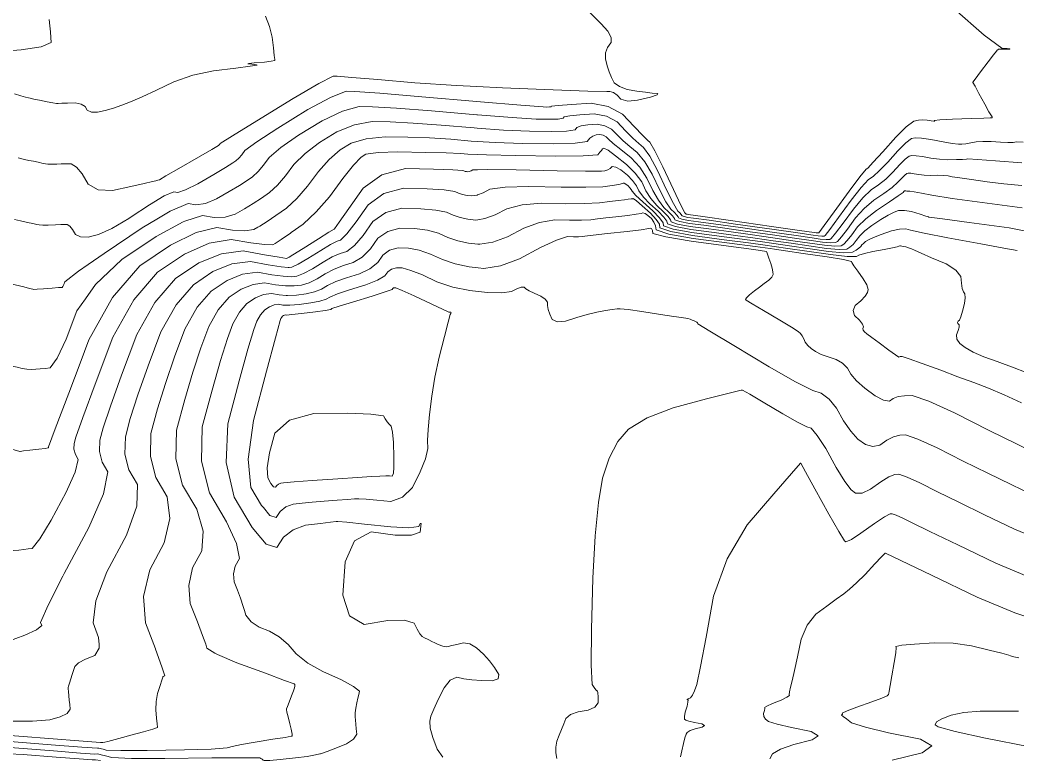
# Model space of a CAD drawing. Header units: inches. Extents: x 1337389 to 1347141, y 407035 to 414577.
# Drawn here: x 1344108 to 1344613, y 409976 to 410349 of the extents above; entities that cross this region are included whole.
import ezdxf

# ---------------------------------------------------------------- set-up
doc = ezdxf.new("R2010")
doc.units = ezdxf.units.IN
doc.header["$MEASUREMENT"] = 0
doc.layers.add('Topo', color=7, linetype='Continuous', lineweight=15, true_color=0x459900)

msp = doc.modelspace()

# ---------------------------------------------------------------- linework, layer by layer
at = {"layer": 'Topo'}
msp.add_line((1344407.6439, 410337.476, 790), (1344406.7429, 410336.2968, 790), dxfattribs=at)
for points, elevation in [([(1344386.728, 410362.254), (1344390.5548, 410358.7271), (1344397.5251, 410352.1461), (1344402.7021, 410347.0591), (1344406.0869, 410343.4652), (1344407.74, 410340.278), (1344407.6659, 410337.6841)], 790), ([(1344592.1081, 410319.1519), (1344594.8429, 410322.833), (1344598.709, 410327.897), (1344601.4121, 410331.407), (1344602.9539, 410333.363), (1344603.3321, 410333.7671), (1344603.5961, 410334.0462), (1344603.7429, 410334.2009), (1344603.7759, 410334.232), (1344604.1191, 410334.25), (1344604.7722, 410334.2539), (1344605.7369, 410334.244), (1344606.871, 410334.25), (1344608.1751, 410334.2709), (1344609.6479, 410334.3079), (1344609.7131, 410334.407), (1344608.3699, 410334.5682), (1344605.619, 410334.7923), (1344596.716, 410341.457), (1344581.662, 410354.5651)], 795), ([(1344013.5209, 410305.6949), (1344026.239, 410315.3571), (1344043.69, 410323.5109), (1344061.7169, 410326.999), (1344073.6042, 410329.4471), (1344079.3521, 410330.8571), (1344078.9609, 410331.229), (1344083.7491, 410331.8658), (1344093.716, 410332.7689), (1344108.862, 410333.9392), (1344118.933, 410335.568), (1344123.9301, 410337.656), (1344123.8521, 410340.2028), (1344123.6721, 410343.0061), (1344123.3879, 410346.065), (1344123.001, 410349.3789)], 780), ([(1344105.4279, 410311.5822), (1344108.615, 410310.6599), (1344111.0059, 410309.9901), (1344112.6011, 410309.573), (1344113.3992, 410309.4079), (1344115.219, 410309.0211), (1344118.0591, 410308.41), (1344121.9201, 410307.577), (1344124.78, 410307.0319), (1344126.6399, 410306.7738), (1344127.4979, 410306.8042), (1344129.3791, 410306.8579), (1344132.2821, 410306.936), (1344136.208, 410307.0381), (1344139.189, 410306.471), (1344141.2271, 410305.2361), (1344142.3199, 410303.3321), (1344144.3829, 410302.361), (1344147.4171, 410302.323), (1344151.4209, 410303.217), (1344155.5621, 410304.3979), (1344159.8392, 410305.8641), (1344164.253, 410307.6159), (1344170.1111, 410310.1931), (1344177.4111, 410313.595), (1344186.1539, 410317.8221), (1344195.7481, 410321.0879), (1344206.192, 410323.3948), (1344217.487, 410324.7421), (1344224.886, 410325.688), (1344228.3899, 410326.2351), (1344227.9991, 410326.3809), (1344227.09, 410326.5241), (1344225.6609, 410326.6651), (1344223.714, 410326.8041), (1344224.1401, 410327.0289), (1344226.9381, 410327.342), (1344232.1091, 410327.7411), (1344235.5511, 410328.158), (1344237.266, 410328.594), (1344237.2521, 410329.047), (1344237.032, 410331.1562), (1344236.605, 410334.9201), (1344235.9732, 410340.3391), (1344234.6381, 410345.725), (1344232.6021, 410351.0801)], 785), ([(1344339.625, 410315.3479), (1344352.6819, 410314.6738), (1344378.299, 410313.682), (1344395.915, 410313.056), (1344405.529, 410312.7971), (1344407.1411, 410312.9051), (1344408.8698, 410312.287), (1344410.715, 410310.9439), (1344412.675, 410308.876), (1344416.142, 410308.026), (1344421.1149, 410308.3949), (1344427.5949, 410309.9811), (1344430.999, 410311.12), (1344431.3281, 410311.8111), (1344428.5821, 410312.055), (1344425.072, 410312.484), (1344420.8, 410313.0979), (1344415.765, 410313.897), (1344411.9341, 410315.297), (1344409.307, 410317.2979), (1344407.885, 410319.9011), (1344406.667, 410322.7741), (1344405.6541, 410325.92), (1344404.8461, 410329.3359), (1344404.911, 410332.4049), (1344405.8491, 410335.126), (1344406.7429, 410336.2968)], 790), ([(1344407.6659, 410337.6841), (1344407.6611, 410337.498), (1344407.6439, 410337.476)], 790), ([(1344339.625, 410315.3479), (1344329.343, 410315.8781), (1344308.28, 410317.294), (1344289.495, 410318.9228), (1344276.3453, 410320.0191), (1344268.829, 410320.5851), (1344266.9481, 410320.6179), (1344259.5599, 410316.8711), (1344246.666, 410309.3428), (1344228.2649, 410298.034), (1344215.9229, 410290.393), (1344209.6409, 410286.4201), (1344209.418, 410286.1159), (1344209.1979, 410285.8631), (1344208.982, 410285.6629), (1344208.769, 410285.5132), (1344205.3272, 410283.4971), (1344198.6571, 410279.6131), (1344188.7571, 410273.862), (1344182.1551, 410270.029), (1344178.843, 410268.1141), (1344178.8149, 410268.104), (1344178.7771, 410268.0821), (1344178.7259, 410268.0471), (1344178.1329, 410267.888), (1344176.9999, 410267.6048), (1344175.326, 410267.1961), (1344171.1139, 410266.2319), (1344164.362, 410264.7132), (1344155.072, 410262.638), (1344147.874, 410263.0051), (1344142.7661, 410265.814), (1344139.7509, 410271.066), (1344136.8851, 410274.544), (1344134.1681, 410276.251), (1344131.6008, 410276.184), (1344129.1499, 410276.1141), (1344126.8149, 410276.0401), (1344124.597, 410275.962), (1344122.2871, 410276.09), (1344119.883, 410276.4231), (1344117.388, 410276.9609), (1344115.0021, 410277.469), (1344112.7271, 410277.9459), (1344110.5611, 410278.393), (1344107.3548, 410279.201)], 790), ([(1344339.681, 410307.796), (1344341.5279, 410307.6362), (1344362.003, 410305.9061), (1344373.224, 410305.0229), (1344375.189, 410304.9869), (1344376.553, 410305.029), (1344377.315, 410305.1499), (1344377.476, 410305.3479), (1344380.9101, 410305.702), (1344387.6149, 410306.2111), (1344397.5929, 410306.8751), (1344406.219, 410305.235), (1344413.496, 410301.289), (1344419.422, 410295.038), (1344423.714, 410290.6001), (1344426.3719, 410287.975), (1344427.3969, 410287.164), (1344429.899, 410282.752), (1344433.88, 410274.7391), (1344439.34, 410263.1249), (1344443.056, 410255.313), (1344445.031, 410251.3029), (1344445.262, 410251.094), (1344445.421, 410250.932), (1344445.506, 410250.815), (1344445.5191, 410250.743), (1344445.741, 410250.668), (1344446.174, 410250.5881), (1344446.817, 410250.504), (1344454.157, 410249.4571), (1344468.193, 410247.4461), (1344488.9271, 410244.471), (1344503.077, 410242.4389), (1344510.643, 410241.3519), (1344511.626, 410241.207), (1344512.3379, 410241.1469), (1344512.778, 410241.17), (1344512.946, 410241.2771), (1344515.598, 410244.8482), (1344520.733, 410251.884), (1344528.353, 410262.385), (1344533.7279, 410269.581), (1344536.859, 410273.475), (1344537.7469, 410274.064), (1344540.5629, 410276.969), (1344545.307, 410282.189), (1344551.98, 410289.725), (1344557.226, 410294.915), (1344561.046, 410297.7601), (1344563.4391, 410298.2611), (1344565.715, 410298.4629), (1344567.8741, 410298.3679), (1344569.9169, 410297.9741), (1344571.1761, 410297.805), (1344571.651, 410297.858), (1344571.344, 410298.1361), (1344574.327, 410298.4369), (1344580.601, 410298.7641), (1344590.166, 410299.114), (1344596.561, 410299.348), (1344599.786, 410299.4641), (1344599.841, 410299.4631), (1344599.8871, 410299.4641), (1344599.9374, 410299.469), (1344599.98, 410299.473), (1344600.0101, 410299.472), (1344600.042, 410299.469), (1344600.0979, 410299.4661), (1344600.177, 410299.4651), (1344600.2811, 410299.4641), (1344600.4209, 410299.4619), (1344600.5989, 410299.457), (1344600.8139, 410299.451), (1344600.844, 410299.611), (1344600.6921, 410299.938), (1344600.355, 410300.4321), (1344599.14, 410302.573), (1344597.0469, 410306.362), (1344594.075, 410311.798), (1344592.0801, 410315.481), (1344591.062, 410317.413), (1344591.0189, 410317.591), (1344592.1081, 410319.1519)], 795), ([(1344164.51, 410249.2541), (1344173.7741, 410255.4712), (1344181.334, 410259.983), (1344186.111, 410262.0661), (1344188.1018, 410261.718), (1344192.151, 410263.066), (1344198.2568, 410266.1119), (1344206.42, 410270.854), (1344212.3521, 410274.3589), (1344216.054, 410276.627), (1344217.526, 410277.658), (1344219.0211, 410279.0461), (1344220.5389, 410280.791), (1344222.082, 410282.895), (1344228.1759, 410287.41), (1344238.8219, 410294.339), (1344254.02, 410303.6789), (1344265.58, 410309.881), (1344273.5009, 410312.943), (1344277.7841, 410312.8669), (1344290.5491, 410311.9567), (1344311.797, 410310.2131), (1344339.681, 410307.796)], 795), ([(1344177.5941, 410248.1908), (1344184.3011, 410252.1629), (1344193.3829, 410256.017), (1344197.3559, 410255.3221), (1344202.147, 410256.1042), (1344207.7561, 410258.361), (1344214.1829, 410262.095), (1344219.378, 410265.222), (1344223.34, 410267.7409), (1344226.07, 410269.6528), (1344228.8431, 410272.2281), (1344231.661, 410275.467), (1344234.5221, 410279.3692), (1344240.4281, 410284.4279), (1344249.379, 410290.6432), (1344261.3739, 410298.0159), (1344271.5991, 410302.8909), (1344280.054, 410305.2682), (1344286.738, 410305.1491), (1344298.947, 410304.3969), (1344316.68, 410303.0129), (1344339.7311, 410301.015)], 800), ([(1344339.7311, 410301.015), (1344339.938, 410300.997), (1344357.629, 410299.613), (1344369.753, 410298.861), (1344376.309, 410298.7418), (1344380.86, 410298.883), (1344383.4041, 410299.2841), (1344383.9431, 410299.9459), (1344386.735, 410300.5502), (1344391.7821, 410301.0949), (1344399.0841, 410301.5811), (1344405.3969, 410300.3801), (1344410.722, 410297.493), (1344415.0592, 410292.918), (1344418.7501, 410289.2349), (1344421.795, 410286.4432), (1344424.194, 410284.543), (1344427.3338, 410280), (1344431.214, 410272.813), (1344435.835, 410262.9829), (1344439.2591, 410256.122), (1344441.4861, 410252.228), (1344442.516, 410251.3029), (1344443.2209, 410250.58), (1344443.5999, 410250.059), (1344443.6539, 410249.7409), (1344444.6421, 410249.4051), (1344446.565, 410249.052), (1344449.423, 410248.6809), (1344457.4679, 410247.5519), (1344470.7, 410245.6669), (1344489.1189, 410243.024), (1344502.252, 410241.137), (1344510.0991, 410240.005), (1344512.6609, 410239.63), (1344514.5141, 410239.472), (1344515.6601, 410239.5319), (1344516.099, 410239.811), (1344518.538, 410242.954), (1344522.976, 410248.962), (1344529.414, 410257.8349), (1344534.478, 410264.2621), (1344538.166, 410268.2441), (1344540.479, 410269.7801), (1344543.718, 410272.721), (1344547.8829, 410277.065), (1344552.973, 410282.8131), (1344556.975, 410286.773), (1344559.8889, 410288.943), (1344561.714, 410289.3249), (1344564.99, 410289.1831), (1344569.716, 410288.5169), (1344575.8919, 410287.328), (1344580.567, 410286.5439), (1344583.742, 410286.1669), (1344585.416, 410286.196), (1344587.464, 410286.396), (1344589.886, 410286.769), (1344592.682, 410287.3129), (1344596.121, 410287.5479), (1344600.202, 410287.4739), (1344604.9239, 410287.091), (1344608.6399, 410286.934), (1344611.3469, 410287.003), (1344613.046, 410287.2969), (1344616.417, 410287.248)], 800), ([(1344339.7809, 410294.2579), (1344338.3491, 410294.3578), (1344321.564, 410295.813), (1344307.3449, 410296.837), (1344295.6931, 410297.431), (1344286.6072, 410297.593), (1344277.619, 410295.9), (1344268.7291, 410292.352)], 805), ([(1344615.7481, 410276.699), (1344602.472, 410277.775), (1344593.3721, 410278.444), (1344588.449, 410278.7061), (1344587.7011, 410278.5611), (1344585.7661, 410278.439), (1344582.6409, 410278.3409), (1344578.328, 410278.267), (1344574.034, 410278.4911), (1344569.7591, 410279.013), (1344565.5029, 410279.8329), (1344562.247, 410280.291), (1344559.99, 410280.3889), (1344558.732, 410280.126), (1344556.724, 410278.6299), (1344553.9659, 410275.9019), (1344550.459, 410271.9411), (1344546.874, 410268.4729), (1344543.212, 410265.4971), (1344539.4731, 410263.014), (1344535.227, 410258.943), (1344530.476, 410253.285), (1344525.219, 410246.04), (1344521.477, 410241.0591), (1344519.2519, 410238.3441), (1344518.543, 410237.895), (1344516.691, 410237.797), (1344513.695, 410238.052), (1344509.5559, 410238.6589), (1344501.4279, 410239.834), (1344489.311, 410241.5769), (1344473.2071, 410243.888), (1344460.779, 410245.648), (1344452.0299, 410246.8571), (1344446.9571, 410247.5159), (1344443.5439, 410248.1429), (1344441.7901, 410248.7391), (1344441.694, 410249.304), (1344441.021, 410250.2281), (1344439.77, 410251.511), (1344437.941, 410253.1541), (1344435.4612, 410256.931), (1344432.3299, 410262.8421), (1344428.5481, 410270.888), (1344424.769, 410277.2479), (1344420.9919, 410281.922), (1344417.218, 410284.9109), (1344413.786, 410287.8699), (1344410.6961, 410290.7981), (1344407.9492, 410293.697), (1344404.5751, 410295.526), (1344400.5761, 410296.2871), (1344395.95, 410295.9789), (1344392.561, 410295.398), (1344390.409, 410294.5449), (1344389.493, 410293.4191), (1344385.167, 410292.7361), (1344377.43, 410292.496), (1344366.2819, 410292.7001), (1344353.2549, 410293.32), (1344339.7809, 410294.2579)], 805), ([(1344268.7291, 410292.352), (1344259.9361, 410286.9478), (1344252.681, 410281.4449), (1344246.9629, 410275.843), (1344242.7819, 410270.1421), (1344238.666, 410265.4112), (1344234.614, 410261.648), (1344230.626, 410258.8551), (1344226.4031, 410256.0843), (1344221.9469, 410253.336), (1344217.256, 410250.611), (1344212.1432, 410249.1408), (1344206.6099, 410248.9268), (1344200.655, 410249.968), (1344191.7278, 410247.043)], 805), ([(1344339.831, 410287.544), (1344336.759, 410287.719), (1344326.4473, 410288.613), (1344315.743, 410289.277), (1344304.6469, 410289.713), (1344293.16, 410289.9181), (1344283.6391, 410288.9101), (1344276.0829, 410286.6879), (1344270.4929, 410283.2528), (1344264.9332, 410278.4622), (1344259.403, 410272.3171), (1344253.9039, 410264.8181), (1344248.4879, 410258.5929), (1344243.1581, 410253.6429), (1344237.911, 410249.968), (1344233.429, 410246.9459), (1344229.71, 410244.5769), (1344228.7749, 410244.0339)], 810), ([(1344615.754, 410265.1349), (1344606.659, 410266.1071), (1344598.188, 410267.117), (1344590.3411, 410268.1679), (1344584.428, 410269.002), (1344580.4489, 410269.6209), (1344578.4029, 410270.024), (1344575.885, 410270.2721), (1344572.893, 410270.367), (1344569.428, 410270.3081), (1344566.339, 410270.418), (1344563.627, 410270.6979), (1344561.2911, 410271.1479), (1344559.504, 410271.4001), (1344558.265, 410271.4529), (1344557.5751, 410271.3089), (1344556.473, 410270.4881), (1344554.959, 410268.991), (1344553.0339, 410266.817), (1344550.029, 410264.2241), (1344545.9441, 410261.213), (1344540.7789, 410257.7831), (1344535.977, 410253.624), (1344531.5379, 410248.7349), (1344527.461, 410243.117), (1344524.4171, 410239.165), (1344522.4049, 410236.8781), (1344521.426, 410236.257), (1344518.8679, 410236.1229), (1344514.7301, 410236.475), (1344509.012, 410237.313), (1344500.6028, 410238.5311), (1344489.504, 410240.13), (1344475.713, 410242.109), (1344464.0909, 410243.743), (1344454.6361, 410245.034), (1344447.3489, 410245.98), (1344442.445, 410246.881), (1344439.9251, 410247.738), (1344439.788, 410248.549), (1344438.821, 410249.876), (1344437.0238, 410251.7191), (1344434.3961, 410254.079), (1344431.663, 410257.74), (1344428.825, 410262.7001), (1344425.882, 410268.9621), (1344422.203, 410274.496), (1344417.79, 410279.301), (1344412.641, 410283.379), (1344408.8218, 410286.5049), (1344406.3341, 410288.6789), (1344405.175, 410289.9011), (1344403.753, 410290.6721), (1344402.067, 410290.9919), (1344400.117, 410290.863), (1344398.3861, 410290.246), (1344396.8749, 410289.1429), (1344395.5828, 410287.554), (1344389.475, 410286.589), (1344378.551, 410286.251), (1344362.811, 410286.538), (1344348.8811, 410287.0269), (1344339.831, 410287.544)], 810), ([(1344615.9461, 410253.8181), (1344595.75, 410256.521), (1344580.53, 410258.668), (1344570.288, 410260.261), (1344565.0241, 410261.2979), (1344561.3081, 410261.986), (1344559.143, 410262.3241), (1344558.5261, 410262.314), (1344557.977, 410262.333), (1344557.494, 410262.383), (1344557.079, 410262.4629), (1344556.761, 410262.508), (1344556.54, 410262.5179), (1344556.417, 410262.492), (1344556.221, 410262.346), (1344555.952, 410262.08), (1344555.6098, 410261.6931), (1344553.184, 410259.976), (1344548.6771, 410256.93), (1344542.086, 410252.553), (1344536.7271, 410248.3049), (1344532.5991, 410244.186), (1344529.704, 410240.1949), (1344527.3569, 410237.2699), (1344525.5588, 410235.412), (1344524.3091, 410234.6201), (1344521.0451, 410234.448), (1344515.7639, 410234.897), (1344508.468, 410235.967), (1344499.7789, 410237.229), (1344489.6961, 410238.6831), (1344478.22, 410240.3302), (1344467.4022, 410241.839), (1344457.242, 410243.2099), (1344447.741, 410244.444), (1344441.347, 410245.6191), (1344438.061, 410246.736), (1344437.882, 410247.793), (1344436.6211, 410249.5239), (1344434.277, 410251.928), (1344430.851, 410255.005), (1344427.8661, 410258.548), (1344425.321, 410262.559), (1344423.2159, 410267.036), (1344419.962, 410271.4869), (1344415.56, 410275.91), (1344410.0089, 410280.306), (1344406.1362, 410283.0718), (1344403.942, 410284.206), (1344403.4261, 410283.7092), (1344402.7599, 410282.98), (1344401.941, 410282.0199), (1344400.972, 410280.827), (1344393.549, 410280.1559), (1344379.6721, 410280.006), (1344359.3411, 410280.377), (1344344.507, 410280.735), (1344339.88, 410280.906)], 815), ([(1344245.6001, 410241.3639), (1344251.7021, 410245.638), (1344258.3108, 410251.7749), (1344265.0251, 410259.493), (1344271.844, 410268.792), (1344277.185, 410275.48), (1344281.0501, 410279.557), (1344283.4371, 410281.0248), (1344289.6582, 410281.9199), (1344299.7131, 410282.243), (1344313.6021, 410281.9948), (1344324.141, 410281.7179), (1344331.3301, 410281.4131), (1344335.1701, 410281.08), (1344339.88, 410280.906)], 815), ([(1344339.937, 410273.1838), (1344337.7118, 410273.132), (1344336.7281, 410272.6079), (1344335.842, 410272.2832), (1344335.0542, 410272.1589), (1344334.3649, 410272.2338), (1344333.7201, 410272.3722), (1344333.118, 410272.571), (1344332.5598, 410272.8308), (1344327.4399, 410273.1308), (1344317.7558, 410273.469), (1344303.509, 410273.8459), (1344291.6071, 410270.652), (1344282.049, 410263.888), (1344274.836, 410253.554), (1344269.9851, 410246.6521), (1344267.497, 410243.182), (1344267.372, 410243.145), (1344264.703, 410241.4812), (1344259.4881, 410238.191), (1344251.73, 410233.276), (1344246.4451, 410229.9849), (1344244.586, 410228.8842)], 820), ([(1344626.091, 410240.4299), (1344609.353, 410243.7479), (1344589.112, 410246.471), (1344575.5901, 410248.2901), (1344568.785, 410249.2061), (1344568.6979, 410249.2171), (1344568.632, 410249.227), (1344568.5731, 410249.2365), (1344567.1051, 410249.6921), (1344564.219, 410250.593), (1344559.9049, 410251.941), (1344556.2761, 410252.5781), (1344553.3328, 410252.502), (1344551.0759, 410251.7139), (1344548.078, 410250.197), (1344544.338, 410247.9511), (1344539.857, 410244.975), (1344536.298, 410242.2039), (1344533.661, 410239.636), (1344531.946, 410237.2731), (1344530.297, 410235.376), (1344528.712, 410233.946), (1344527.192, 410232.9819), (1344523.221, 410232.773), (1344516.798, 410233.319), (1344507.9239, 410234.6201), (1344498.9539, 410235.9259), (1344489.888, 410237.2359), (1344480.7261, 410238.551), (1344470.7131, 410239.934), (1344459.849, 410241.387), (1344448.132, 410242.9081), (1344440.2481, 410244.3569), (1344436.196, 410245.734), (1344435.9761, 410247.038), (1344434.421, 410249.1721), (1344431.531, 410252.1362), (1344427.3059, 410255.9299), (1344424.068, 410259.3569), (1344421.8159, 410262.418), (1344420.55, 410265.111), (1344418.593, 410267.788), (1344415.945, 410270.4491), (1344412.605, 410273.093), (1344410.051, 410274.5389), (1344408.28, 410274.787), (1344407.293, 410273.8369), (1344406.067, 410273.13), (1344404.6, 410272.666), (1344402.894, 410272.445), (1344394.8129, 410272.4569), (1344380.357, 410272.701), (1344359.526, 410273.1791), (1344345.3111, 410273.3231), (1344339.937, 410273.1838)], 820), ([(1344340.0318, 410260.4192), (1344339.8121, 410260.3392), (1344337.0879, 410259.909), (1344334.7049, 410260.1699), (1344332.4721, 410260.645), (1344330.3921, 410261.3329), (1344328.4631, 410262.2341), (1344323.1859, 410262.9412), (1344314.56, 410263.4531), (1344302.5861, 410263.769), (1344292.5818, 410261.0851), (1344284.5481, 410255.4), (1344278.4849, 410246.714), (1344273.8619, 410240.748), (1344270.677, 410237.5021), (1344268.9323, 410236.976), (1344265.58, 410235.2391), (1344260.6199, 410232.2899), (1344254.0531, 410228.1288), (1344249.1871, 410225.297), (1344246.0212, 410223.792), (1344244.5549, 410223.6149), (1344244.1621, 410223.6552)], 825), ([(1344613.461, 410232.2131), (1344606.731, 410233.4171), (1344595.009, 410235.591), (1344578.294, 410238.735), (1344566.4041, 410241.064), (1344559.337, 410242.579), (1344557.095, 410243.2799), (1344553.888, 410243.149), (1344549.7161, 410242.1879), (1344544.58, 410240.3949), (1344540.6899, 410238.891), (1344538.048, 410237.676), (1344536.6519, 410236.7489), (1344535.544, 410235.886), (1344534.723, 410235.0861), (1344534.189, 410234.3501), (1344533.236, 410233.481), (1344531.8651, 410232.4789), (1344530.075, 410231.344), (1344525.398, 410231.0979), (1344517.8331, 410231.742), (1344507.38, 410233.2741), (1344498.1289, 410234.623), (1344490.08, 410235.789), (1344483.2329, 410236.7721), (1344474.025, 410238.03), (1344462.4549, 410239.563), (1344448.524, 410241.372), (1344439.1499, 410243.095), (1344434.332, 410244.732), (1344434.0699, 410246.2831), (1344432.2209, 410248.82), (1344428.785, 410252.3439), (1344423.762, 410256.8562), (1344420.27, 410260.1659), (1344418.311, 410262.276), (1344417.884, 410263.1851), (1344417.2229, 410264.089), (1344416.3291, 410264.987), (1344415.202, 410265.8799), (1344414.339, 410266.368), (1344413.7419, 410266.452), (1344413.409, 410266.131), (1344411.602, 410265.7119), (1344408.3229, 410265.1941), (1344403.5689, 410264.578), (1344394.9411, 410264.2929), (1344382.438, 410264.338), (1344366.059, 410264.714), (1344354.006, 410264.359), (1344346.2781, 410263.2751), (1344342.875, 410261.4611), (1344340.0318, 410260.4192)], 825), ([(1344622.3829, 410168.7861), (1344611.9261, 410172.703), (1344603.306, 410175.918), (1344596.524, 410178.431), (1344591.1069, 410180.798), (1344587.0561, 410183.019), (1344584.371, 410185.0941), (1344582.903, 410187.242), (1344582.651, 410189.464), (1344583.616, 410191.758), (1344584.064, 410193.478), (1344583.994, 410194.6241), (1344583.407, 410195.1971), (1344583.242, 410195.774), (1344583.4989, 410196.355), (1344584.177, 410196.941), (1344584.9401, 410198.635), (1344585.7862, 410201.4369), (1344586.7161, 410205.348), (1344587.0931, 410208.284), (1344586.917, 410210.2469), (1344586.188, 410211.2349), (1344585.612, 410213.0299), (1344585.1901, 410215.6331), (1344584.9211, 410219.0419), (1344582.3191, 410222.336), (1344577.3841, 410225.515), (1344570.1139, 410228.58), (1344564.7731, 410230.8639), (1344561.3611, 410232.367), (1344559.877, 410233.0899), (1344558.46, 410233.653), (1344557.1111, 410234.055), (1344555.829, 410234.2961), (1344554.926, 410234.4719), (1344554.403, 410234.5821), (1344554.26, 410234.627), (1344553.926, 410234.574), (1344553.402, 410234.4221), (1344552.687, 410234.173), (1344550.266, 410233.6449), (1344546.139, 410232.8379), (1344540.306, 410231.753), (1344536.02, 410230.7772), (1344533.2822, 410229.912), (1344532.09, 410229.156), (1344527.2849, 410229.24), (1344518.867, 410230.1641), (1344506.836, 410231.9281), (1344497.3051, 410233.32), (1344490.2721, 410234.342), (1344485.74, 410234.9919), (1344477.3361, 410236.1251), (1344465.0611, 410237.7401), (1344448.916, 410239.8359), (1344438.051, 410241.8331), (1344432.467, 410243.7301), (1344432.164, 410245.5271), (1344430.552, 410247.992), (1344427.6299, 410251.1229), (1344423.4, 410254.922), (1344420.494, 410257.4219), (1344418.9099, 410258.6229), (1344418.6488, 410258.526), (1344417.8139, 410258.3879), (1344416.404, 410258.2099), (1344414.42, 410257.992), (1344411.3199, 410257.616), (1344407.1052, 410257.0831), (1344401.7749, 410256.3918), (1344394.2459, 410256.0231), (1344384.518, 410255.975), (1344372.592, 410256.248), (1344362.701, 410255.3961), (1344354.8438, 410253.4179), (1344349.0219, 410250.3149), (1344343.7819, 410248.3949), (1344340.1251, 410247.8171)], 830), ([(1344340.1251, 410247.8171), (1344339.1219, 410247.6588), (1344335.0441, 410248.106), (1344331.2251, 410248.9179), (1344327.666, 410250.095), (1344324.3661, 410251.638), (1344318.9331, 410252.751), (1344311.3652, 410253.4371), (1344301.662, 410253.6931), (1344293.5569, 410251.5183), (1344287.0469, 410246.9119), (1344282.135, 410239.8739), (1344277.7381, 410234.8441), (1344273.8571, 410231.822), (1344270.4919, 410230.807), (1344266.456, 410228.996), (1344261.7511, 410226.3882), (1344256.376, 410222.982), (1344251.9281, 410220.6079), (1344248.407, 410219.2639), (1344245.8119, 410218.9511), (1344243.7881, 410219.0581)], 830), ([(1344142.7641, 410225.187), (1344150.8152, 410230.809), (1344170.1119, 410243.76), (1344177.5941, 410248.1908)], 800), ([(1344143.9139, 410239.3471), (1344147.967, 410240.336), (1344154.8259, 410243.4831), (1344163.4292, 410248.528), (1344164.51, 410249.2541)], 795), ([(1344615.649, 410155.0379), (1344606.927, 410159.1), (1344598.883, 410162.514), (1344591.518, 410165.281), (1344583.456, 410168.293), (1344574.6992, 410171.5501), (1344565.246, 410175.053), (1344558.7411, 410177.385), (1344555.183, 410178.5471), (1344554.573, 410178.538), (1344554.0941, 410178.48), (1344553.747, 410178.375), (1344553.532, 410178.2209), (1344551.7419, 410179.3499), (1344548.377, 410181.7619), (1344543.4381, 410185.4561), (1344539.751, 410188.224), (1344537.3159, 410190.0651), (1344536.1331, 410190.9779), (1344535.464, 410191.871), (1344535.3089, 410192.742), (1344535.6659, 410193.5921), (1344535.066, 410194.9771), (1344533.508, 410196.896), (1344530.9932, 410199.349), (1344530.2851, 410201.822), (1344531.3848, 410204.3131), (1344534.2918, 410206.8231), (1344536.356, 410209.0238), (1344537.577, 410210.9171), (1344537.9538, 410212.501), (1344537.259, 410214.839), (1344535.492, 410217.9311), (1344532.6531, 410221.778), (1344530.721, 410224.5151), (1344529.698, 410226.144), (1344529.5829, 410226.664), (1344525.4189, 410227.61), (1344517.2061, 410228.9819), (1344504.9449, 410230.7791), (1344496.0311, 410232.0839), (1344490.4649, 410232.8951), (1344488.2461, 410233.213), (1344480.647, 410234.2199), (1344467.668, 410235.916), (1344449.3081, 410238.301), (1344436.953, 410240.5709), (1344430.603, 410242.7281), (1344430.258, 410244.7719), (1344429.4332, 410246.668), (1344428.1299, 410248.4171), (1344426.347, 410250.018), (1344424.895, 410250.986), (1344423.7728, 410251.3221), (1344422.9819, 410251.026), (1344420.443, 410250.6071), (1344416.1578, 410250.0661), (1344410.126, 410249.4022), (1344404.991, 410248.816), (1344400.7541, 410248.3059), (1344397.4139, 410247.8728), (1344392.6949, 410247.6409), (1344386.599, 410247.6111), (1344379.125, 410247.783), (1344371.3949, 410246.433), (1344363.4099, 410243.562), (1344355.17, 410239.169), (1344347.7521, 410236.451), (1344341.156, 410235.4091), (1344340.216, 410235.5119)], 835), ([(1344105.344, 410247.9369), (1344108.522, 410247.2129), (1344112.054, 410246.4842), (1344114.786, 410245.9171), (1344116.7171, 410245.512), (1344117.8471, 410245.2681), (1344119.7928, 410245.1471), (1344122.5548, 410245.1501), (1344126.1329, 410245.2751), (1344128.921, 410245.369), (1344130.919, 410245.432), (1344132.1281, 410245.463), (1344133.4221, 410244.6342), (1344134.8019, 410242.9429), (1344136.267, 410240.3911), (1344138.9499, 410239.1059), (1344142.85, 410239.0881), (1344143.9139, 410239.3471)], 795), ([(1344228.7749, 410244.0339), (1344226.7551, 410242.8598), (1344222.14, 410242.178), (1344215.8641, 410242.5309), (1344207.927, 410243.919), (1344197.4559, 410241.3669), (1344184.4501, 410234.876), (1344168.9091, 410224.4461), (1344155.139, 410208.4729), (1344143.1411, 410186.956), (1344138.707, 410175.2219)], 810), ([(1344191.7278, 410247.043), (1344190.879, 410246.7649), (1344177.2812, 410239.3179), (1344159.862, 410227.6268), (1344146.4419, 410215.0518), (1344141.3499, 410207.7769)], 805), ([(1344243.402, 410214.312), (1344247.0689, 410214.2881), (1344250.7928, 410214.7371), (1344254.6702, 410215.9189), (1344258.7001, 410217.836), (1344262.883, 410220.4858), (1344267.3334, 410222.7529), (1344272.0507, 410224.6389), (1344277.0371, 410226.1421), (1344281.615, 410228.94), (1344285.7853, 410233.0348), (1344289.547, 410238.4239), (1344294.5311, 410241.9519), (1344300.7391, 410243.6171), (1344308.1689, 410243.4211), (1344314.6791, 410242.5619), (1344320.27, 410241.0411), (1344324.9401, 410238.8579), (1344329.9781, 410237.1922), (1344335.3841, 410236.0418), (1344340.216, 410235.5119)], 835), ([(1344623.919, 410128.908), (1344613.373, 410134.092), (1344599.281, 410141.102), (1344581.645, 410149.938), (1344568.6089, 410155.8099), (1344560.1749, 410158.7169), (1344556.342, 410158.659), (1344553.156, 410158.171), (1344550.618, 410157.251), (1344548.7261, 410155.8999), (1344545.6971, 410156.323), (1344541.529, 410158.5189), (1344536.2219, 410162.4881), (1344532.1119, 410166.171), (1344529.199, 410169.5688), (1344527.4819, 410172.682), (1344524.985, 410175.1709), (1344521.7081, 410177.0391), (1344517.6499, 410178.283), (1344514.194, 410179.6179), (1344511.339, 410181.045), (1344509.085, 410182.5619), (1344507.342, 410184.148), (1344506.109, 410185.802), (1344505.386, 410187.523), (1344504.5531, 410188.983), (1344503.612, 410190.183), (1344502.5621, 410191.1209), (1344499.084, 410193.372), (1344493.181, 410196.9371), (1344484.8499, 410201.8139), (1344479.1672, 410205.177), (1344476.1309, 410207.024), (1344475.743, 410207.356), (1344476.3251, 410208.265), (1344477.877, 410209.7511), (1344480.3989, 410211.815), (1344482.854, 410213.738), (1344485.242, 410215.518), (1344487.5621, 410217.1569), (1344489.0691, 410218.694), (1344489.763, 410220.129), (1344489.6419, 410221.4609), (1344489.252, 410223.2791), (1344488.59, 410225.5812), (1344487.658, 410228.3689), (1344486.992, 410230.322), (1344486.5922, 410231.4399), (1344486.458, 410231.724), (1344480.013, 410232.739), (1344467.257, 410234.484), (1344448.1909, 410236.96), (1344435.396, 410239.109), (1344428.8721, 410240.9309), (1344428.6201, 410242.426), (1344428.1881, 410243.323), (1344427.5759, 410243.6239), (1344426.783, 410243.327), (1344422.8951, 410242.7599), (1344415.9119, 410241.9221), (1344405.8331, 410240.813), (1344398.6632, 410240.0149), (1344394.4031, 410239.529), (1344393.0519, 410239.3541), (1344391.145, 410239.26), (1344388.6801, 410239.2482), (1344385.658, 410239.3169), (1344380.09, 410237.4701), (1344371.976, 410233.7051), (1344361.3171, 410228.023), (1344351.722, 410224.507), (1344343.1911, 410223.159), (1344340.3051, 410223.4751)], 840), ([(1344237.4731, 410235.8179), (1344240.4539, 410237.8091), (1344245.197, 410241.082), (1344245.6001, 410241.3639)], 815), ([(1344133.79, 410114.6899), (1344136.151, 410119.9751), (1344137.716, 410126.3388), (1344136.2628, 410128.8109), (1344135.5732, 410131.5082), (1344135.6471, 410134.4308), (1344136.4841, 410137.5789), (1344140.0389, 410147.6079), (1344146.312, 410164.517), (1344155.303, 410188.3061), (1344165.8508, 410207.2219), (1344177.9561, 410221.2639), (1344191.6191, 410230.4339), (1344204.033, 410235.9689), (1344215.199, 410237.87), (1344225.1182, 410236.1361), (1344232.136, 410235.216), (1344236.2539, 410235.1098), (1344237.4731, 410235.8179)], 815), ([(1344243.0119, 410209.509), (1344243.7871, 410209.4609), (1344248.3269, 410209.6239), (1344253.1798, 410210.209), (1344257.412, 410211.2308), (1344261.023, 410212.6891), (1344264.014, 410214.584), (1344268.2099, 410216.5109), (1344273.6111, 410218.4701), (1344280.217, 410220.4621), (1344285.4909, 410223.0373), (1344289.4341, 410226.1951), (1344292.0461, 410229.9361), (1344295.5058, 410232.385), (1344299.815, 410233.5411), (1344304.9731, 410233.404), (1344310.4261, 410232.3721), (1344316.173, 410230.444), (1344322.2139, 410227.6199), (1344328.7309, 410225.4649), (1344335.723, 410223.9779), (1344340.3051, 410223.4751)], 840), ([(1344244.586, 410228.8842), (1344243.634, 410228.3199), (1344243.2983, 410228.2788), (1344239.475, 410228.881), (1344232.1652, 410230.126), (1344221.368, 410232.0139), (1344210.2432, 410230.6359), (1344198.7881, 410225.992), (1344187.0029, 410218.083), (1344176.5618, 410205.9712), (1344167.464, 410189.6549), (1344159.7099, 410169.137), (1344153.9851, 410153.3721), (1344150.291, 410142.361), (1344148.6272, 410136.1041), (1344148.48, 410130.2959), (1344149.8501, 410124.936), (1344152.7381, 410120.024), (1344150.4918, 410108.9819), (1344143.1109, 410091.8089), (1344130.5961, 410068.505), (1344129.9341, 410067.202)], 820), ([(1344067.9921, 410192.6051), (1344073.357, 410196.354), (1344083.3322, 410203.3059), (1344091.282, 410208.823), (1344096.8379, 410212.666), (1344100.001, 410214.834), (1344100.7722, 410215.3279), (1344102.7141, 410215.3162), (1344105.826, 410214.7972), (1344110.1099, 410213.7719), (1344113.0901, 410213.058), (1344114.7678, 410212.6551), (1344115.144, 410212.5631), (1344116.905, 410212.6199), (1344120.0541, 410212.824), (1344124.5891, 410213.1759), (1344127.6989, 410213.4172), (1344129.3829, 410213.547), (1344129.643, 410213.5661), (1344129.9951, 410214.0539), (1344130.4409, 410215.0089), (1344130.9791, 410216.433), (1344137.77, 410221.7001), (1344142.7641, 410225.187)], 800), ([(1344244.1621, 410223.6552), (1344240.553, 410224.026), (1344234.014, 410225.0248), (1344224.938, 410226.6121), (1344215.586, 410225.453), (1344205.9561, 410221.55), (1344196.05, 410214.9019), (1344187.273, 410204.7198), (1344179.626, 410191.005), (1344173.1068, 410173.7571), (1344167.9308, 410159.1359), (1344164.097, 410147.1431), (1344161.6059, 410137.7781), (1344161.387, 410129.083), (1344163.4381, 410121.06), (1344167.7609, 410113.708), (1344167.34, 410102.657), (1344162.176, 410087.907), (1344152.268, 410069.4592), (1344146.613, 410054.6851), (1344145.2119, 410043.588), (1344148.0631, 410036.1651), (1344148.2601, 410032.5931)], 825), ([(1344242.615, 410204.6171), (1344244.8651, 410204.607), (1344249.5839, 410204.9599), (1344255.566, 410205.681), (1344260.1541, 410206.542), (1344263.3469, 410207.5419), (1344265.1462, 410208.6818), (1344269.0869, 410210.2681), (1344275.1711, 410212.302), (1344283.3972, 410214.7822), (1344289.368, 410217.133), (1344293.0838, 410219.355), (1344294.5449, 410221.4481), (1344296.481, 410222.818), (1344298.8921, 410223.465), (1344301.7779, 410223.388), (1344306.1719, 410222.1831), (1344312.0761, 410219.8471), (1344319.4881, 410216.383), (1344327.484, 410213.7379), (1344336.063, 410211.914), (1344340.3941, 410211.439)], 845), ([(1344243.7881, 410219.0581), (1344241.6309, 410219.1709), (1344235.863, 410219.9241), (1344228.5078, 410221.2099), (1344220.9291, 410220.271), (1344213.1251, 410217.108), (1344205.097, 410211.7201), (1344197.985, 410203.4689), (1344191.7871, 410192.355), (1344186.504, 410178.3771), (1344181.877, 410164.9), (1344177.9037, 410151.9248), (1344174.5862, 410139.451), (1344174.2929, 410127.8709), (1344177.026, 410117.1849), (1344182.7831, 410107.3917), (1344184.1878, 410096.3329), (1344181.2401, 410084.0061), (1344173.94, 410070.412), (1344170.7799, 410056.905), (1344171.7609, 410043.4861), (1344176.8379, 410030.2707)], 830), ([(1344207.0122, 410028.214), (1344202.943, 410030.6249), (1344202.3041, 410032.638), (1344200.6841, 410037.0879), (1344198.0831, 410043.976), (1344194.501, 410053.3009), (1344193.677, 410062.4308), (1344195.6119, 410071.366), (1344200.305, 410080.1051), (1344201.036, 410090.009), (1344197.806, 410101.0768), (1344190.613, 410113.309), (1344187.2, 410126.6579), (1344187.5661, 410141.1242), (1344191.71, 410156.7069), (1344195.8231, 410170.6641), (1344199.9019, 410182.9969), (1344203.948, 410193.7041), (1344208.696, 410202.2179), (1344214.1451, 410208.539), (1344220.294, 410212.666), (1344226.2719, 410215.089), (1344232.078, 410215.808), (1344237.7118, 410214.8231), (1344242.7089, 410214.316), (1344243.402, 410214.312)], 835), ([(1344242.199, 410199.5009), (1344242.3009, 410199.5429), (1344242.787, 410199.6033), (1344243.2582, 410199.5209), (1344245.9432, 410199.7521), (1344250.8409, 410200.296), (1344257.952, 410201.1539), (1344262.8951, 410201.8541), (1344265.6698, 410202.396), (1344266.2772, 410202.7801), (1344269.9641, 410204.0261), (1344276.7301, 410206.1328), (1344286.577, 410209.1009), (1344293.2437, 410211.2292), (1344296.7339, 410212.515), (1344297.0439, 410212.9599), (1344297.4559, 410213.251), (1344297.9678, 410213.3889), (1344298.5819, 410213.3721), (1344301.9189, 410211.9931), (1344307.979, 410209.251), (1344325.545, 410201.04)], 850), ([(1344621.48, 410108.3171), (1344610.4329, 410113.615), (1344598.657, 410119.358), (1344586.152, 410125.5441), (1344572.9181, 410132.174), (1344563.1371, 410136.58), (1344556.808, 410138.761), (1344553.9319, 410138.718), (1344550.8259, 410137.84), (1344547.4879, 410136.1269), (1344543.9211, 410133.5801), (1344540.2801, 410132.8249), (1344536.567, 410133.8639), (1344532.7819, 410136.6951), (1344529.085, 410140.709), (1344525.4771, 410145.9059), (1344521.9591, 410152.286), (1344518.196, 410156.973), (1344514.1879, 410159.969), (1344509.9361, 410161.273), (1344501.1229, 410165.721), (1344487.748, 410173.313), (1344469.8119, 410184.0499), (1344457.785, 410191.328), (1344451.668, 410195.148), (1344451.4601, 410195.51), (1344451.0671, 410195.8769), (1344450.4869, 410196.2488), (1344449.7211, 410196.625), (1344448.826, 410197.002), (1344447.8011, 410197.38), (1344446.6479, 410197.7599), (1344445.5211, 410198.0332), (1344444.42, 410198.202), (1344443.3459, 410198.2651), (1344439.4548, 410198.807), (1344432.7481, 410199.83), (1344423.223, 410201.3321), (1344416.3799, 410202.311), (1344412.2169, 410202.7681), (1344410.735, 410202.703), (1344408.2731, 410202.385), (1344404.832, 410201.8128), (1344400.4099, 410200.9889), (1344395.576, 410199.8271), (1344390.3301, 410198.329), (1344384.6719, 410196.495), (1344380.508, 410196.1629), (1344377.8369, 410197.3341), (1344376.66, 410200.0072), (1344375.8639, 410202.344), (1344375.4499, 410204.3439), (1344375.4159, 410206.008), (1344374.2881, 410207.608), (1344372.065, 410209.146), (1344368.747, 410210.62), (1344366.242, 410211.857), (1344364.551, 410212.858), (1344363.674, 410213.6229), (1344362.1539, 410213.635), (1344359.993, 410212.893), (1344357.1901, 410211.3991), (1344352.2669, 410210.7381), (1344345.225, 410210.9091), (1344340.3941, 410211.439)], 845), ([(1344141.3499, 410207.7769), (1344137.021, 410201.591), (1344131.5992, 410187.2459), (1344127.113, 410177.618), (1344123.563, 410172.709), (1344120.9479, 410172.5171), (1344118.4792, 410172.332), (1344116.1541, 410172.1563), (1344113.976, 410171.986), (1344111.6741, 410172.0811), (1344109.2511, 410172.439), (1344106.7039, 410173.061), (1344104.302, 410173.6439), (1344102.046, 410174.1881), (1344099.9349, 410174.693), (1344096.2251, 410173.5541), (1344090.9172, 410170.769), (1344084.01, 410166.3399), (1344079.2451, 410163.2759), (1344076.6221, 410161.5772), (1344076.1411, 410161.243), (1344075.5379, 410160.8219), (1344074.8108, 410160.3151), (1344074.2001, 410159.8871)], 805), ([(1344221.9709, 410049.707), (1344221.327, 410051.735), (1344219.894, 410055.9589), (1344218.3821, 410060.144), (1344216.789, 410064.2889), (1344216.4229, 410068.3478), (1344217.2831, 410072.3189), (1344219.37, 410076.2039), (1344217.885, 410083.684), (1344212.828, 410094.761), (1344204.2009, 410109.434), (1344200.107, 410125.446), (1344200.5451, 410142.798), (1344205.5171, 410161.489), (1344209.7677, 410176.4287), (1344213.2989, 410187.6168), (1344216.1102, 410195.0541), (1344219.407, 410200.9671), (1344223.1919, 410205.3572), (1344227.4629, 410208.2239), (1344231.615, 410209.9071), (1344235.647, 410210.4071), (1344239.561, 410209.722), (1344243.0119, 410209.509)], 840), ([(1344230.269, 410086.6229), (1344225.8051, 410091.9242), (1344216.7659, 410107.2979), (1344212.6731, 410124.813), (1344213.525, 410144.4709), (1344219.324, 410166.2709), (1344223.714, 410182.193), (1344226.697, 410192.2369), (1344228.271, 410196.4042), (1344230.1189, 410199.7171), (1344232.2392, 410202.1761), (1344234.632, 410203.782), (1344236.958, 410204.7249), (1344239.2169, 410205.005), (1344241.409, 410204.622), (1344242.615, 410204.6171)], 845), ([(1344231.5121, 410101.9271), (1344230.59, 410103.0209), (1344225.2349, 410112.1278), (1344223.8731, 410126.5031), (1344226.5049, 410146.1439), (1344233.1301, 410171.053), (1344237.6598, 410187.9568), (1344240.0939, 410196.857), (1344240.4329, 410197.753), (1344240.8299, 410198.4657), (1344241.2858, 410198.9951), (1344241.801, 410199.3399), (1344242.199, 410199.5009)], 850), ([(1344325.545, 410201.04), (1344326.421, 410200.944), (1344326.6089, 410200.7189), (1344326.5459, 410200.3182), (1344326.2341, 410199.74), (1344325.133, 410195.852), (1344323.2419, 410188.655), (1344320.5629, 410178.1479), (1344318.4141, 410168.055), (1344316.7941, 410158.3763), (1344315.7051, 410149.111), (1344315.0231, 410141.608), (1344314.7471, 410135.867), (1344314.8779, 410131.888), (1344313.6379, 410126.6111), (1344311.027, 410120.037), (1344307.0458, 410112.1671), (1344302.052, 410107.1661), (1344296.0462, 410105.0349), (1344289.027, 410105.774), (1344283.6369, 410106.2329), (1344279.8749, 410106.4109), (1344277.741, 410106.3091), (1344274.0951, 410106.083), (1344268.936, 410105.7309), (1344262.2641, 410105.254), (1344256.3169, 410104.75), (1344251.094, 410104.218), (1344246.595, 410103.6588), (1344242.912, 410102.2659), (1344240.0462, 410100.038), (1344237.996, 410096.9749), (1344234.844, 410097.97), (1344231.5121, 410101.9271)], 850), ([(1344138.707, 410175.2219), (1344132.9149, 410159.897), (1344126.0941, 410141.8441), (1344122.6779, 410132.797), (1344122.667, 410132.7569), (1344122.6658, 410132.7201), (1344122.6749, 410132.686), (1344122.693, 410132.655), (1344122.6739, 410132.5749), (1344122.6161, 410132.4451)], 810), ([(1344624.422, 410085.86), (1344612.039, 410091.084), (1344596.946, 410098.3231), (1344583.941, 410104.623), (1344573.0229, 410109.9861), (1344564.1919, 410114.41), (1344557.6651, 410117.35), (1344553.441, 410118.806), (1344551.522, 410118.7771), (1344548.4949, 410117.51), (1344544.359, 410115.004), (1344539.115, 410111.2591), (1344534.864, 410109.328), (1344531.606, 410109.209), (1344529.341, 410110.903), (1344526.057, 410115.248), (1344521.756, 410122.243), (1344516.435, 410131.889), (1344512.1791, 410138.538), (1344508.9871, 410142.188), (1344506.859, 410142.8411), (1344502.121, 410145.2631), (1344494.7729, 410149.454), (1344484.8161, 410155.4139), (1344477.9721, 410159.3959), (1344474.241, 410161.4), (1344473.623, 410161.4259), (1344467.5539, 410159.9632), (1344456.0351, 410157.0109), (1344439.066, 410152.571), (1344425.919, 410147.489), (1344416.5929, 410141.7662), (1344411.0901, 410135.402), (1344406.699, 410127.078), (1344403.418, 410116.793), (1344401.249, 410104.5481), (1344399.58, 410087.6789), (1344398.409, 410066.1861), (1344397.7369, 410040.071), (1344397.637, 410022.1181), (1344398.107, 410012.328), (1344399.147, 410010.701), (1344399.9481, 410009.605), (1344400.507, 410009.0391), (1344400.8261, 410009.0031), (1344401.047, 410007.988), (1344401.169, 410005.993), (1344401.193, 410003.018), (1344399.4971, 410000.7681), (1344396.081, 409999.244), (1344390.945, 409998.446), (1344387.1689, 409997.024), (1344384.754, 409994.977), (1344383.701, 409992.306), (1344382.598, 409989.506), (1344381.4461, 409986.576), (1344380.2451, 409983.516), (1344379.639, 409980.53), (1344379.627, 409977.6169), (1344380.2091, 409974.779)], 850), ([(1344240.0131, 410142.023), (1344244.778, 410146.2601), (1344257.0938, 410149.6501), (1344274.2521, 410149.7819), (1344286.0061, 410149.36), (1344292.3571, 410148.3839), (1344293.3041, 410146.853), (1344294.2579, 410145.4901), (1344295.219, 410144.2919), (1344296.1862, 410143.2612), (1344296.9111, 410140.1188), (1344297.395, 410134.864), (1344297.6371, 410127.4971), (1344297.6699, 410122.3301), (1344297.4919, 410119.364), (1344296.7171, 410117.8319)], 855), ([(1344237.5949, 410112.259), (1344236.7019, 410112.541), (1344235.375, 410114.1172), (1344233.7039, 410116.9588), (1344233.4679, 410122.1559), (1344234.667, 410129.7069), (1344237.302, 410139.612), (1344240.0131, 410142.023)], 855), ([(1344122.6161, 410132.4451), (1344122.52, 410132.2661), (1344120.9091, 410131.9677), (1344117.783, 410131.5509), (1344113.1421, 410131.0141), (1344109.9819, 410130.649), (1344108.3011, 410130.4569), (1344108.1011, 410130.4359), (1344106.4531, 410130.8461), (1344103.3558, 410131.687), (1344098.8119, 410132.9588), (1344095.7581, 410133.8139), (1344094.1919, 410134.253), (1344094.1162, 410134.275), (1344091.3401, 410131.5701), (1344085.863, 410126.139), (1344077.6861, 410117.9811), (1344072.1799, 410112.4761), (1344070.0789, 410110.3662)], 810), ([(1344618.3, 410067.2271), (1344602.5971, 410073.8501), (1344583.459, 410083.03), (1344569.225, 410089.8891), (1344559.893, 410094.4281), (1344555.465, 410096.646), (1344552.1921, 410098.12), (1344550.0739, 410098.85), (1344549.112, 410098.836), (1344546.1641, 410097.179), (1344541.2301, 410093.88), (1344534.31, 410088.9391), (1344529.448, 410085.8299), (1344526.645, 410084.554), (1344525.9, 410085.111), (1344523.03, 410089.786), (1344518.034, 410098.581), (1344510.912, 410111.4931), (1344506.162, 410120.1019), (1344503.7794, 410124.4103), (1344503.7469, 410124.4281), (1344503.7142, 410124.4441), (1344503.68, 410124.4372), (1344503.646, 410124.4279), (1344499.1319, 410119.2289), (1344490.138, 410108.8381), (1344476.6641, 410093.256), (1344466.4601, 410075.969), (1344459.524, 410056.976), (1344455.8581, 410036.278), (1344453.05, 410021.4011), (1344451.0989, 410012.345), (1344450.0049, 410009.1121), (1344448.9289, 410006.8089), (1344447.8699, 410005.436), (1344446.8289, 410004.994), (1344446.281, 410004.683), (1344446.226, 410004.503), (1344446.6649, 410004.4541), (1344446.6511, 410003.394), (1344446.1819, 410001.3231), (1344445.259, 409998.241), (1344444.8401, 409996.039), (1344444.924, 409994.7149), (1344445.511, 409994.2709), (1344447.165, 409993.722), (1344449.887, 409993.0681), (1344453.677, 409992.3091), (1344455.0151, 409991.52), (1344453.9001, 409990.6991), (1344450.333, 409989.847), (1344447.7841, 409988.9549), (1344446.2539, 409988.0229), (1344445.741, 409987.051), (1344445.1081, 409985.1751), (1344444.3541, 409982.396), (1344443.48, 409978.7131), (1344442.94, 409975.551)], 855), ([(1344296.7171, 410117.8319), (1344295.3511, 410117.976), (1344293.5099, 410117.9569), (1344290.5091, 410117.849), (1344286.3501, 410117.651), (1344279.2431, 410117.209), (1344269.187, 410116.5228), (1344256.1819, 410115.5938), (1344247.0442, 410114.9171), (1344241.7731, 410114.4911), (1344240.3688, 410114.3158), (1344239.22, 410113.8811), (1344238.325, 410113.186), (1344237.6861, 410112.2301), (1344237.5949, 410112.259)], 855), ([(1344065.8728, 410059.803), (1344067.9081, 410061.9509), (1344072.7911, 410067.7411), (1344077.194, 410072.747), (1344081.12, 410076.9699), (1344084.566, 410080.408), (1344087.7881, 410082.429), (1344090.7871, 410083.0309), (1344093.5611, 410082.216), (1344096.0241, 410081.5), (1344098.1759, 410080.885), (1344100.018, 410080.37), (1344102.1981, 410080.123), (1344104.716, 410080.1461), (1344107.574, 410080.4369), (1344110.1382, 410080.7069), (1344112.4101, 410080.9569), (1344114.39, 410081.1859), (1344118.243, 410086.056), (1344123.97, 410095.566), (1344131.5689, 410109.7167), (1344133.79, 410114.6899)], 815), ([(1344318.0288, 410033.5327), (1344317.289, 410033.894), (1344314.9918, 410035.0272), (1344313.2411, 410035.9048), (1344312.0351, 410036.5259), (1344310.7441, 410037.9849), (1344309.3659, 410040.281), (1344307.902, 410043.4139), (1344302.9599, 410044.8679), (1344294.5411, 410044.642), (1344282.644, 410042.7361), (1344275.0779, 410047.0629), (1344271.8431, 410057.6229), (1344272.94, 410074.415), (1344277.726, 410085.0751), (1344286.2021, 410089.6009), (1344298.3659, 410087.995), (1344306.6181, 410087.9359), (1344310.957, 410089.4251), (1344311.383, 410092.461), (1344311.3999, 410093.9581), (1344311.01, 410093.9181), (1344310.2111, 410092.3391), (1344305.2271, 410091.7549), (1344296.0581, 410092.1661), (1344282.7031, 410093.572), (1344273.7641, 410094.508), (1344269.2402, 410094.973), (1344269.132, 410094.9677), (1344268.9469, 410094.956), (1344268.685, 410094.938), (1344268.347, 410094.9139), (1344265.5899, 410094.583), (1344260.415, 410093.9461), (1344252.821, 410093.0018), (1344246.6051, 410090.65), (1344241.7659, 410086.8891), (1344238.305, 410081.72), (1344232.9851, 410083.398), (1344230.269, 410086.6229)], 845), ([(1344627.039, 410043.6649), (1344612.1781, 410048.593), (1344593.1561, 410056.617), (1344569.9729, 410067.737), (1344554.5091, 410075.1539), (1344546.7514, 410078.8754), (1344546.71, 410078.8937), (1344546.669, 410078.8741), (1344546.6089, 410078.8319), (1344546.5221, 410078.77), (1344544.787, 410076.957), (1344541.404, 410073.394), (1344536.372, 410068.079), (1344532.0559, 410063.79), (1344528.458, 410060.526), (1344525.576, 410058.2869), (1344521.786, 410055.4539), (1344517.087, 410052.0269), (1344511.4801, 410048.005), (1344507.113, 410042.389), (1344503.987, 410035.1769), (1344502.102, 410026.3701), (1344500.575, 410019.383), (1344499.4041, 410014.215), (1344498.59, 410010.8671), (1344498.0952, 410008.4949), (1344497.918, 410007.0979), (1344498.0601, 410006.677), (1344496.705, 410005.782), (1344493.853, 410004.412), (1344489.504, 410002.567), (1344486.6799, 410001.328), (1344485.379, 410000.697), (1344485.6029, 410000.6719), (1344485.595, 410000.132), (1344485.3561, 409999.0769), (1344484.8859, 409997.507), (1344485.089, 409996.07), (1344485.9651, 409994.765), (1344487.5129, 409993.5929), (1344491.878, 409992.145), (1344499.058, 409990.42), (1344509.0539, 409988.4189), (1344512.5822, 409986.3359), (1344509.641, 409984.1711), (1344500.233, 409981.9251), (1344493.51, 409979.5719), (1344489.473, 409977.1129), (1344488.121, 409974.5479)], 860), ([(1344129.9341, 410067.202), (1344122.447, 410052.465), (1344118.663, 410043.689), (1344119.2441, 410042.1759), (1344116.5919, 410040.029), (1344110.7059, 410037.2461), (1344101.5869, 410033.829)], 820), ([(1344260.101, 409977.1171), (1344260.3909, 409977.1901), (1344263.838, 409978.3341), (1344268.268, 409979.998), (1344273.6799, 409982.182), (1344277.203, 409984.5411), (1344278.8349, 409987.0739), (1344278.5769, 409989.7818), (1344278.3519, 409992.1481), (1344278.1583, 409994.171), (1344277.995, 409995.8519), (1344278.0749, 409997.8731), (1344278.3959, 410000.2348), (1344278.9581, 410002.9381), (1344279.445, 410005.2782), (1344279.8551, 410007.254), (1344280.188, 410008.867), (1344277.2679, 410011.3268), (1344271.0929, 410014.6359), (1344261.664, 410018.7911), (1344254.0139, 410023.163), (1344248.1431, 410027.7501), (1344244.05, 410032.5522), (1344239.5519, 410036.4049), (1344234.6491, 410039.3059), (1344229.3409, 410041.2571), (1344225.351, 410043.9779), (1344222.6801, 410047.4711), (1344221.9709, 410049.707)], 840), ([(1344148.2601, 410032.5931), (1344148.3679, 410030.6191), (1344146.1261, 410026.948), (1344141.3382, 410025.1539), (1344137.9369, 410023.292), (1344135.923, 410021.3631), (1344135.296, 410019.366), (1344134.6429, 410017.3002), (1344133.965, 410015.1652), (1344133.261, 410012.96), (1344132.7921, 410011.49), (1344132.5581, 410010.755), (1344132.6238, 410010.0589), (1344132.7549, 410008.666), (1344132.9521, 410006.5773), (1344133.161, 410004.3869), (1344133.3829, 410002.0939), (1344133.6169, 409999.7001), (1344132.031, 409997.6249), (1344128.624, 409995.8699), (1344123.3972, 409994.435), (1344114.55, 409993.7341), (1344102.0851, 409993.7663)], 825), ([(1344318.0288, 410033.5327), (1344320.1319, 410032.5049), (1344322.3971, 410031.6599), (1344324.0831, 410031.3581), (1344325.19, 410031.6), (1344327.02, 410032.0209), (1344329.5719, 410032.619), (1344332.847, 410033.397), (1344336.1749, 410032.82), (1344339.556, 410030.8889), (1344342.9898, 410027.604), (1344346.0091, 410024.257), (1344348.6139, 410020.848), (1344350.805, 410017.3781), (1344350.433, 410015.1159), (1344347.4969, 410014.0631), (1344341.999, 410014.218), (1344337.1769, 410014.5799), (1344333.029, 410015.148), (1344329.558, 410015.922), (1344326.2329, 410014.426), (1344323.0559, 410010.659), (1344320.0271, 410004.6219), (1344317.806, 409999.7939), (1344316.392, 409996.1751), (1344315.787, 409993.763), (1344316.1129, 409990.17), (1344317.3711, 409985.395), (1344319.5589, 409979.439), (1344322.3979, 409975.4202)], 845), ([(1344614.2559, 410025.7569), (1344611.7599, 410026.273), (1344610.08, 410026.738), (1344609.2171, 410027.152), (1344605.6271, 410028.153), (1344599.3089, 410029.7409), (1344590.2649, 410031.9161), (1344580.948, 410033.1499), (1344571.36, 410033.443), (1344561.5011, 410032.7961), (1344555.0111, 410032.1661), (1344551.892, 410031.5529), (1344552.143, 410030.958), (1344551.9009, 410028.265), (1344551.1669, 410023.474), (1344549.941, 410016.586), (1344549.0711, 410011.704), (1344548.558, 410008.828), (1344548.401, 410007.9579), (1344548.1851, 410007.282), (1344547.91, 410006.7971), (1344547.576, 410006.5059), (1344544.847, 410005.405), (1344539.7221, 410003.4951), (1344532.2019, 410000.776), (1344527.225, 409998.856), (1344524.7899, 409997.7361), (1344524.8979, 409997.416), (1344524.9159, 409997.18), (1344524.8449, 409997.028), (1344524.6839, 409996.9589), (1344524.5801, 409996.914), (1344524.5373, 409996.8826), (1344524.531, 409996.83), (1344524.5128, 409996.772), (1344525.338, 409996.1001), (1344527.006, 409994.815), (1344529.516, 409992.9148), (1344536.59, 409990.567), (1344548.2281, 409987.7719), (1344564.4301, 409984.5282), (1344570.149, 409981.1519), (1344565.3831, 409977.643), (1344550.134, 409974.002)], 865), ([(1344176.8379, 410030.2707), (1344176.883, 410030.1539), (1344180.1449, 410021.209), (1344181.547, 410016.6509), (1344181.088, 410016.479), (1344180.7627, 410016.3009), (1344180.5701, 410016.1162), (1344180.51, 410015.9249), (1344180.044, 410014.461), (1344179.1711, 410011.7249), (1344177.891, 410007.716), (1344177.171, 410003.6258), (1344177.011, 409999.4549), (1344177.4111, 409995.2019), (1344177.6861, 409992.291), (1344177.8342, 409990.7199), (1344177.857, 409990.491), (1344175.4981, 409989.687), (1344170.7579, 409988.3071), (1344163.6371, 409986.352), (1344161.9629, 409985.8921)], 830), ([(1344213.898, 409980.335), (1344215.68, 409980.8309), (1344220.3919, 409981.792), (1344227.287, 409983.012), (1344236.366, 409984.4891), (1344242.4809, 409985.4901), (1344245.6319, 409986.0143), (1344245.8189, 409986.061), (1344245.965, 409986.101), (1344246.069, 409986.134), (1344246.131, 409986.1589), (1344246.1709, 409986.1858), (1344246.1901, 409986.2151), (1344246.187, 409986.2461), (1344246.1581, 409986.5389), (1344246.105, 409987.0949), (1344246.0259, 409987.9121), (1344245.6551, 409989.647), (1344244.9921, 409992.2999), (1344244.0361, 409995.8709), (1344243.4319, 409998.3241), (1344243.1781, 409999.661), (1344243.274, 409999.8801), (1344243.7509, 410001.1029), (1344244.607, 410003.3309), (1344245.844, 410006.5629), (1344246.7259, 410008.9961), (1344247.2531, 410010.6301), (1344247.425, 410011.464), (1344247.5039, 410012.037), (1344247.49, 410012.347), (1344247.382, 410012.3939), (1344247.294, 410012.4439), (1344247.227, 410012.4971), (1344247.1801, 410012.5521), (1344242.3091, 410014.3669), (1344232.616, 410017.9419), (1344218.099, 410023.277), (1344208.2079, 410027.505), (1344207.0122, 410028.214)], 835), ([(1344614.0929, 409998.787), (1344604.8519, 409998.6882), (1344594.7731, 409998.674), (1344586.4689, 409998.042), (1344579.941, 409996.792), (1344575.188, 409994.924), (1344572.526, 409993.296), (1344571.954, 409991.908), (1344573.4719, 409990.759), (1344581.953, 409988.497), (1344597.399, 409985.124), (1344619.807, 409980.638)], 870), ([(1344149.9079, 409982.798), (1344149.6909, 409982.7948), (1344149.2978, 409982.7938), (1344149.078, 409982.8), (1344149.0299, 409982.8142), (1344148.9919, 409982.8231), (1344148.9566, 409982.8274), (1344140.2181, 409983.5181), (1344122.774, 409984.8999), (1344096.6169, 409986.973), (1344078.68, 409988.3402), (1344068.9651, 409989.0012), (1344067.4711, 409988.9571), (1344060.9221, 409989.42), (1344049.3171, 409990.39), (1344032.6559, 409991.8671), (1344030.6801, 409992.0319)], 830), ([(1344030.2431, 409987.9389), (1344034.9141, 409987.569), (1344049.524, 409986.2729), (1344060.809, 409985.455), (1344068.7701, 409985.115), (1344073.406, 409985.253), (1344084.159, 409984.737), (1344101.0291, 409983.569), (1344124.0159, 409981.7471), (1344139.5259, 409980.535), (1344147.5569, 409979.9321), (1344148.1111, 409979.9379), (1344149.022, 409979.7879), (1344149.572, 409979.655)], 835), ([(1344161.9629, 409985.8921), (1344158.257, 409984.873), (1344154.6182, 409983.869), (1344152.7198, 409983.3409), (1344151.265, 409982.9859), (1344150.2559, 409982.8042), (1344149.9079, 409982.798)], 830), ([(1344029.803, 409983.8172), (1344037.1719, 409983.2701), (1344049.7313, 409982.1569), (1344060.6971, 409981.4911), (1344070.069, 409981.274), (1344077.8459, 409981.5038), (1344089.6371, 409981.1349), (1344105.441, 409980.1651), (1344125.2581, 409978.594), (1344138.833, 409977.552), (1344146.166, 409977.037), (1344147.258, 409977.049), (1344149.0519, 409976.7531), (1344149.256, 409976.7039)], 840), ([(1344029.355, 409979.6251), (1344030.5169, 409979.58), (1344039.4299, 409978.972), (1344049.939, 409978.04), (1344060.584, 409977.5269), (1344071.367, 409977.432), (1344082.287, 409977.7561), (1344095.116, 409977.5321), (1344109.853, 409976.761), (1344126.5002, 409975.4421), (1344138.1399, 409974.5691), (1344144.7749, 409974.1411), (1344146.4041, 409974.1602), (1344148.9391, 409973.7409)], 845), ([(1344149.256, 409976.7039), (1344151.55, 409976.1481), (1344154.7509, 409975.2347), (1344164.791, 409974.7459), (1344181.6691, 409974.683), (1344205.3859, 409975.044), (1344221.3939, 409975.1669), (1344229.694, 409975.0509), (1344230.285, 409974.6961), (1344230.84, 409974.347), (1344231.359, 409974.0048), (1344231.842, 409973.6701), (1344234.734, 409973.7361), (1344240.0371, 409974.2041), (1344247.7499, 409975.0729), (1344253.7129, 409975.8599), (1344257.9269, 409976.5659), (1344260.101, 409977.1171)], 840), ([(1344149.572, 409979.655), (1344150.2899, 409979.4809), (1344151.9138, 409979.0173), (1344159.34, 409978.8049), (1344172.5671, 409978.8439), (1344191.595, 409979.1342), (1344205.123, 409979.5619), (1344213.1508, 409980.1269), (1344213.898, 409980.335)], 835)]:
    msp.add_lwpolyline(points, dxfattribs=dict(at, elevation=elevation))

doc.saveas('drawing.dxf')
